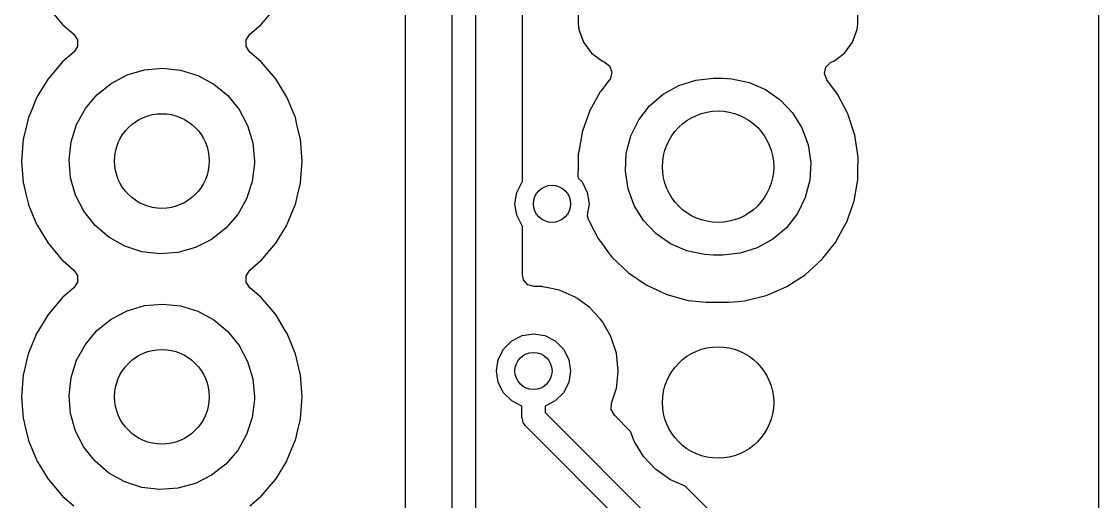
# Model space of a CAD drawing. Extents: x 3.43 to 6.79, y -5.81 to -1.74.
# Drawn here: x 4.6882 to 5.1453, y -4.1144 to -3.9109 of the extents above; entities that cross this region are included whole.
import ezdxf

# ---------------------------------------------------------------- set-up
doc = ezdxf.new("R2010")
doc.units = 0
doc.header["$MEASUREMENT"] = 0
doc.layers.add('BLACK', color=7, linetype='CONTINUOUS')

msp = doc.modelspace()

# ---------------------------------------------------------------- linework, layer by layer
at = {"layer": 'BLACK', "linetype": 'CONTINUOUS'}
for p, q in [((5.04325, -3.91184), (5.04325, -3.83384)), ((4.87102, -4.33441), (4.87102, -3.88464)), ((4.92447, -3.88337), (4.92447, -3.91184)), ((4.851, -3.88605), (4.851, -4.32387)), ((4.88087, -3.88668), (4.88087, -4.33213)), ((4.90089, -3.97869), (4.90089, -3.89703)), ((5.14533, -3.89612), (5.14533, -4.15043)), ((4.6996, -3.90505), (4.70567, -3.91216)), ((4.78992, -3.91216), (4.79599, -3.90505)), ((4.70567, -3.91216), (4.70581, -3.91229)), ((4.70581, -3.91229), (4.70581, -3.91229)), ((4.70581, -3.91229), (4.71047, -3.91626)), ((4.78511, -3.91626), (4.78977, -3.91229)), ((4.78977, -3.91229), (4.78992, -3.91216)), ((4.78977, -3.91229), (4.78977, -3.91229)), ((4.92447, -3.91184), (4.92473, -3.91428)), ((5.04298, -3.91428), (5.04325, -3.91184)), ((4.71047, -3.91626), (4.712, -3.9186)), ((4.78356, -3.91867), (4.78511, -3.91626)), ((4.92473, -3.91428), (4.92675, -3.91965)), ((5.04097, -3.91965), (5.04298, -3.91428)), ((4.71202, -3.9214), (4.71047, -3.92381)), ((4.712, -3.9186), (4.71202, -3.9214)), ((4.78358, -3.92147), (4.78356, -3.91867)), ((4.78511, -3.92381), (4.78358, -3.92147)), ((4.92675, -3.91965), (4.93019, -3.92424)), ((5.03753, -3.92424), (5.04097, -3.91965)), ((4.71047, -3.92381), (4.70581, -3.92778)), ((4.78977, -3.92778), (4.78511, -3.92381)), ((4.93019, -3.92424), (4.93478, -3.92768)), ((5.03294, -3.92768), (5.03753, -3.92424)), ((4.70567, -3.92791), (4.6996, -3.93502)), ((4.70581, -3.92778), (4.70567, -3.92791)), ((4.70581, -3.92778), (4.70581, -3.92778)), ((4.74041, -3.93136), (4.74807, -3.93067)), ((4.74807, -3.93067), (4.75571, -3.93147)), ((4.78992, -3.92791), (4.78977, -3.92778)), ((4.78977, -3.92778), (4.78977, -3.92778)), ((4.79599, -3.93502), (4.78992, -3.92791)), ((4.93478, -3.92768), (4.93556, -3.92798)), ((4.93556, -3.92798), (4.93779, -3.92965)), ((4.93779, -3.92965), (4.93877, -3.93227)), ((5.029, -3.93296), (5.02959, -3.93023)), ((5.02959, -3.93023), (5.03157, -3.92825)), ((5.03157, -3.92825), (5.03221, -3.92796)), ((5.03221, -3.92796), (5.03261, -3.92781)), ((5.03261, -3.92781), (5.03294, -3.92768)), ((5.03261, -3.92781), (5.03261, -3.92781)), ((4.69949, -3.93518), (4.69561, -3.94152)), ((4.6996, -3.93502), (4.69949, -3.93518)), ((4.69949, -3.93518), (4.69949, -3.93518)), ((4.72623, -3.93709), (4.73304, -3.93353)), ((4.73304, -3.93353), (4.74041, -3.93136)), ((4.75571, -3.93147), (4.76305, -3.93374)), ((4.76305, -3.93374), (4.76981, -3.9374)), ((4.79609, -3.93518), (4.79599, -3.93502)), ((4.79997, -3.94152), (4.79609, -3.93518)), ((4.79609, -3.93518), (4.79609, -3.93518)), ((4.93771, -3.93569), (4.93404, -3.94034)), ((4.93817, -3.935), (4.93771, -3.93569)), ((4.93877, -3.93227), (4.93817, -3.935)), ((4.96722, -3.93797), (4.97445, -3.93571)), ((4.97445, -3.93571), (4.98199, -3.93494)), ((4.98199, -3.93494), (4.98573, -3.93494)), ((4.98573, -3.93494), (4.98965, -3.93515)), ((4.98965, -3.93515), (4.99707, -3.9367)), ((5.02998, -3.93558), (5.029, -3.93296)), ((5.03457, -3.94169), (5.02998, -3.93558)), ((4.72025, -3.94191), (4.72623, -3.93709)), ((4.76981, -3.9374), (4.77573, -3.94229)), ((4.96059, -3.94165), (4.96722, -3.93797)), ((4.99707, -3.9367), (5.00402, -3.93971)), ((5.00402, -3.93971), (5.01023, -3.94405)), ((4.69464, -3.94317), (4.69239, -3.9486)), ((4.69471, -3.94299), (4.69464, -3.94317)), ((4.69464, -3.94317), (4.69464, -3.94317)), ((4.69561, -3.94152), (4.69471, -3.94299)), ((4.71531, -3.94779), (4.72025, -3.94191)), ((4.77573, -3.94229), (4.78058, -3.94825)), ((4.80087, -3.94299), (4.79997, -3.94152)), ((4.80095, -3.94317), (4.80087, -3.94299)), ((4.8032, -3.9486), (4.80095, -3.94317)), ((4.80095, -3.94317), (4.80095, -3.94317)), ((4.93382, -3.94068), (4.92944, -3.9486)), ((4.93391, -3.9405), (4.93382, -3.94068)), ((4.93382, -3.94068), (4.93382, -3.94068)), ((4.93404, -3.94034), (4.93391, -3.9405)), ((4.93404, -3.94034), (4.93404, -3.94034)), ((4.95483, -3.94658), (4.96059, -3.94165)), ((5.01023, -3.94405), (5.01544, -3.94956)), ((5.03862, -3.94946), (5.03457, -3.94169)), ((4.69239, -3.9486), (4.69113, -3.95163)), ((4.7116, -3.95453), (4.71531, -3.94779)), ((4.78058, -3.94825), (4.78419, -3.95503)), ((4.80445, -3.95163), (4.8032, -3.9486)), ((4.92928, -3.94897), (4.9263, -3.95739)), ((4.92934, -3.94878), (4.92928, -3.94897)), ((4.92928, -3.94897), (4.92928, -3.94897)), ((4.92944, -3.9486), (4.92934, -3.94878)), ((4.95019, -3.95257), (4.95483, -3.94658)), ((4.69113, -3.95163), (4.69044, -3.95451)), ((4.80514, -3.95451), (4.80445, -3.95163)), ((4.94684, -3.95937), (4.95019, -3.95257)), ((5.01544, -3.94956), (5.01943, -3.956)), ((5.03894, -3.95007), (5.03862, -3.94946)), ((5.04187, -3.95907), (5.03894, -3.95007)), ((4.69044, -3.95451), (4.68905, -3.96029)), ((4.70928, -3.96185), (4.7116, -3.95453)), ((4.78419, -3.95503), (4.78641, -3.96239)), ((4.80653, -3.96029), (4.80514, -3.95451)), ((4.92615, -3.9579), (4.92471, -3.96599)), ((4.92619, -3.9577), (4.92615, -3.9579)), ((4.92615, -3.9579), (4.92615, -3.9579)), ((4.9263, -3.95739), (4.92619, -3.9577)), ((5.01943, -3.956), (5.02205, -3.96312)), ((4.68895, -3.96072), (4.68822, -3.97004)), ((4.68905, -3.96029), (4.68895, -3.96072)), ((4.70843, -3.96949), (4.70928, -3.96185)), ((4.78641, -3.96239), (4.78716, -3.97004)), ((4.80663, -3.96072), (4.80653, -3.96029)), ((4.80736, -3.97004), (4.80663, -3.96072)), ((4.94493, -3.9667), (4.94684, -3.95937)), ((5.02205, -3.96312), (5.02318, -3.97061)), ((5.0433, -3.96841), (5.04187, -3.95907)), ((4.92453, -3.96721), (4.92446, -3.97215)), ((4.92471, -3.96599), (4.92453, -3.96701)), ((4.92453, -3.96701), (4.92453, -3.96721)), ((4.94453, -3.97427), (4.94493, -3.9667)), ((4.68822, -3.97004), (4.68895, -3.97935)), ((4.70907, -3.97714), (4.70843, -3.96949)), ((4.78715, -3.97113), (4.78618, -3.97876)), ((4.78716, -3.97004), (4.78715, -3.97113)), ((4.80663, -3.97935), (4.80736, -3.97004)), ((4.92446, -3.97215), (4.92441, -3.97647)), ((5.02318, -3.97061), (5.02279, -3.97818)), ((5.04324, -3.97401), (5.0433, -3.96862)), ((5.0433, -3.96862), (5.0433, -3.96841)), ((5.0433, -3.96862), (5.0433, -3.96862)), ((4.92441, -3.97647), (4.92455, -3.97735)), ((4.94567, -3.98177), (4.94453, -3.97427)), ((5.04319, -3.97787), (5.04324, -3.97401)), ((4.68895, -3.97935), (4.689, -3.97954)), ((4.689, -3.97954), (4.689, -3.97954)), ((4.689, -3.97954), (4.69007, -3.984)), ((4.71119, -3.98453), (4.70907, -3.97714)), ((4.78618, -3.97876), (4.78376, -3.98605)), ((4.80552, -3.984), (4.80659, -3.97954)), ((4.80659, -3.97954), (4.80663, -3.97935)), ((4.80659, -3.97954), (4.80659, -3.97954)), ((4.89841, -3.98332), (4.90065, -3.97893)), ((4.90065, -3.97893), (4.90089, -3.97869)), ((4.92455, -3.97735), (4.92613, -3.97893)), ((4.92613, -3.97893), (4.92836, -3.98332)), ((5.02279, -3.97818), (5.02088, -3.98551)), ((5.04157, -3.98698), (5.04315, -3.97807)), ((5.04315, -3.97807), (5.04319, -3.97787)), ((5.04315, -3.97807), (5.04315, -3.97807)), ((4.69007, -3.984), (4.69113, -3.98844)), ((4.7147, -3.99136), (4.71119, -3.98453)), ((4.80445, -3.98844), (4.80552, -3.984)), ((4.89764, -3.98819), (4.89841, -3.98332)), ((4.92836, -3.98332), (4.92913, -3.98819)), ((4.94828, -3.98888), (4.94567, -3.98177)), ((5.02088, -3.98551), (5.01753, -3.99231)), ((4.69113, -3.98844), (4.69121, -3.98862)), ((4.69121, -3.98862), (4.69121, -3.98862)), ((4.69121, -3.98862), (4.6946, -3.99681)), ((4.78376, -3.98605), (4.77996, -3.99273)), ((4.80099, -3.99681), (4.80437, -3.98862)), ((4.80437, -3.98862), (4.80445, -3.98844)), ((4.80437, -3.98862), (4.80437, -3.98862)), ((4.89841, -3.99306), (4.89764, -3.98819)), ((4.92913, -3.98819), (4.92836, -3.99306)), ((4.95228, -3.99532), (4.94828, -3.98888)), ((5.03846, -3.99584), (5.04146, -3.98738)), ((5.04146, -3.98738), (5.04153, -3.98718)), ((5.04146, -3.98738), (5.04146, -3.98738)), ((5.04153, -3.98718), (5.04157, -3.98698)), ((4.71947, -3.99738), (4.7147, -3.99136)), ((4.77996, -3.99273), (4.77494, -3.99855)), ((4.90065, -3.99745), (4.89841, -3.99306)), ((4.92836, -3.99306), (4.92827, -3.99324)), ((4.92827, -3.99324), (4.92872, -3.99461)), ((4.92872, -3.99461), (4.92872, -3.99461)), ((4.92872, -3.99461), (4.92878, -3.99481)), ((4.92878, -3.99481), (4.92888, -3.99499)), ((4.92888, -3.99499), (4.92888, -3.99499)), ((4.92888, -3.99499), (4.93129, -3.99962)), ((5.01753, -3.99231), (5.01288, -3.9983)), ((4.6946, -3.99681), (4.69471, -3.99708)), ((4.69471, -3.99708), (4.69481, -3.99725)), ((4.69481, -3.99725), (4.69949, -4.00489)), ((4.72532, -4.00236), (4.71947, -3.99738)), ((4.77494, -3.99855), (4.76889, -4.00328)), ((4.79609, -4.00489), (4.80077, -3.99725)), ((4.80077, -3.99725), (4.80087, -3.99708)), ((4.80087, -3.99708), (4.80099, -3.99681)), ((4.90089, -3.99769), (4.90065, -3.99745)), ((4.90089, -4.01833), (4.90089, -3.99769)), ((4.93129, -3.99962), (4.93315, -4.0032)), ((4.95748, -4.00083), (4.95228, -3.99532)), ((5.01288, -3.9983), (5.00713, -4.00323)), ((5.03419, -4.00368), (5.03827, -3.99628)), ((5.03827, -3.99628), (5.03837, -3.9961)), ((5.03827, -3.99628), (5.03827, -3.99628)), ((5.03837, -3.9961), (5.03846, -3.99584)), ((4.73203, -4.00611), (4.72532, -4.00236)), ((4.76889, -4.00328), (4.76203, -4.00674)), ((4.93315, -4.0032), (4.9339, -4.0042)), ((4.9339, -4.0042), (4.93713, -4.0085)), ((4.96369, -4.00518), (4.95748, -4.00083)), ((5.00713, -4.00323), (5.0005, -4.00691)), ((5.0338, -4.00438), (5.03419, -4.00368)), ((4.69949, -4.00489), (4.69949, -4.00489)), ((4.69949, -4.00489), (4.6996, -4.00505)), ((4.6996, -4.00505), (4.70567, -4.01216)), ((4.73934, -4.00849), (4.73203, -4.00611)), ((4.74697, -4.0094), (4.73934, -4.00849)), ((4.75463, -4.00881), (4.74697, -4.0094)), ((4.76203, -4.00674), (4.75463, -4.00881)), ((4.78992, -4.01216), (4.79599, -4.00505)), ((4.79599, -4.00505), (4.79609, -4.00489)), ((4.79609, -4.00489), (4.79609, -4.00489)), ((4.93713, -4.0085), (4.93883, -4.01076)), ((4.97065, -4.00819), (4.96369, -4.00518)), ((4.97807, -4.00974), (4.97065, -4.00819)), ((5.0005, -4.00691), (4.99327, -4.00917)), ((5.02794, -4.0118), (5.03134, -4.0075)), ((5.03134, -4.0075), (5.03368, -4.00454)), ((5.03368, -4.00454), (5.0338, -4.00438)), ((5.03368, -4.00454), (5.03368, -4.00454)), ((4.70567, -4.01216), (4.70581, -4.01229)), ((4.70581, -4.01229), (4.70581, -4.01229)), ((4.70581, -4.01229), (4.71047, -4.01626)), ((4.78511, -4.01626), (4.78977, -4.01229)), ((4.78977, -4.01229), (4.78992, -4.01216)), ((4.78977, -4.01229), (4.78977, -4.01229)), ((4.93883, -4.01076), (4.94567, -4.0173)), ((4.98199, -4.00994), (4.97807, -4.00974)), ((4.98573, -4.00994), (4.98199, -4.00994)), ((4.99327, -4.00917), (4.98573, -4.00994)), ((5.02094, -4.01817), (5.02794, -4.0118)), ((4.71047, -4.01626), (4.712, -4.0186)), ((4.78356, -4.01867), (4.78511, -4.01626)), ((4.94567, -4.0173), (4.94583, -4.01741)), ((4.94583, -4.01741), (4.9533, -4.0225)), ((4.71202, -4.0214), (4.71047, -4.02381)), ((4.712, -4.0186), (4.71202, -4.0214)), ((4.78358, -4.02147), (4.78356, -4.01867)), ((4.78511, -4.02381), (4.78358, -4.02147)), ((4.90133, -4.02039), (4.90089, -4.01833)), ((4.90316, -4.0225), (4.90133, -4.02039)), ((4.90585, -4.02329), (4.90316, -4.0225)), ((4.9533, -4.0225), (4.95348, -4.02263)), ((5.013, -4.02331), (5.01817, -4.01997)), ((5.01817, -4.01997), (5.02077, -4.01828)), ((5.02077, -4.01828), (5.02094, -4.01817)), ((5.02077, -4.01828), (5.02077, -4.01828)), ((4.71047, -4.02381), (4.70581, -4.02778)), ((4.78977, -4.02778), (4.78511, -4.02381)), ((4.90927, -4.02329), (4.90585, -4.02329)), ((4.90953, -4.02334), (4.90927, -4.02329)), ((4.91172, -4.02381), (4.90953, -4.02334)), ((4.90953, -4.02334), (4.90953, -4.02334)), ((4.91663, -4.02485), (4.91172, -4.02381)), ((4.91686, -4.02496), (4.91663, -4.02485)), ((4.92326, -4.0278), (4.91686, -4.02496)), ((4.91686, -4.02496), (4.91686, -4.02496)), ((4.95348, -4.02263), (4.95366, -4.02271)), ((4.95366, -4.02271), (4.95366, -4.02271)), ((4.95366, -4.02271), (4.96187, -4.02652)), ((4.96187, -4.02652), (4.96187, -4.02652)), ((4.96187, -4.02652), (4.96206, -4.02661)), ((4.96206, -4.02661), (4.97117, -4.02914)), ((4.99515, -4.02938), (5.00433, -4.02708)), ((5.00433, -4.02708), (5.00945, -4.02485)), ((5.00945, -4.02485), (5.01282, -4.02339)), ((5.01282, -4.02339), (5.013, -4.02331)), ((5.01282, -4.02339), (5.01282, -4.02339)), ((4.70567, -4.02791), (4.6996, -4.03502)), ((4.70581, -4.02778), (4.70567, -4.02791)), ((4.70581, -4.02778), (4.70581, -4.02778)), ((4.73304, -4.03353), (4.74041, -4.03136)), ((4.74041, -4.03136), (4.74807, -4.03067)), ((4.74807, -4.03067), (4.75571, -4.03147)), ((4.75571, -4.03147), (4.76305, -4.03374)), ((4.78992, -4.02791), (4.78977, -4.02778)), ((4.78977, -4.02778), (4.78977, -4.02778)), ((4.79599, -4.03502), (4.78992, -4.02791)), ((4.92349, -4.02791), (4.92326, -4.0278)), ((4.92326, -4.0278), (4.92326, -4.0278)), ((4.9237, -4.02806), (4.92349, -4.02791)), ((4.92397, -4.02826), (4.9237, -4.02806)), ((4.9237, -4.02806), (4.9237, -4.02806)), ((4.92958, -4.03233), (4.92397, -4.02826)), ((4.97117, -4.02914), (4.97138, -4.02916)), ((4.97138, -4.02916), (4.97876, -4.02995)), ((4.97876, -4.02995), (4.97876, -4.02995)), ((4.97876, -4.02995), (4.97889, -4.02996)), ((4.97889, -4.02996), (4.98813, -4.02996)), ((4.98813, -4.02996), (4.98823, -4.02995)), ((4.98823, -4.02995), (4.9922, -4.02963)), ((4.98823, -4.02995), (4.98823, -4.02995)), ((4.9922, -4.02963), (4.99515, -4.02938)), ((4.69949, -4.03518), (4.69585, -4.04113)), ((4.6996, -4.03502), (4.69949, -4.03518)), ((4.69949, -4.03518), (4.69949, -4.03518)), ((4.72623, -4.03709), (4.73304, -4.03353)), ((4.76305, -4.03374), (4.76981, -4.0374)), ((4.79609, -4.03518), (4.79599, -4.03502)), ((4.79973, -4.04113), (4.79609, -4.03518)), ((4.79609, -4.03518), (4.79609, -4.03518)), ((4.92975, -4.03252), (4.92958, -4.03233)), ((4.93377, -4.03698), (4.92975, -4.03252)), ((4.92975, -4.03252), (4.92975, -4.03252)), ((4.72025, -4.04191), (4.72623, -4.03709)), ((4.76981, -4.0374), (4.77573, -4.04229)), ((4.93461, -4.03792), (4.93377, -4.03698)), ((4.93646, -4.04113), (4.93461, -4.03792)), ((4.69464, -4.04317), (4.69121, -4.05145)), ((4.69471, -4.04299), (4.69464, -4.04317)), ((4.69464, -4.04317), (4.69464, -4.04317)), ((4.69585, -4.04113), (4.69471, -4.04299)), ((4.71531, -4.04779), (4.72025, -4.04191)), ((4.77573, -4.04229), (4.78058, -4.04825)), ((4.80087, -4.04299), (4.79973, -4.04113)), ((4.80095, -4.04317), (4.80087, -4.04299)), ((4.80437, -4.05145), (4.80095, -4.04317)), ((4.80095, -4.04317), (4.80095, -4.04317)), ((4.89626, -4.04631), (4.90065, -4.04408)), ((4.90065, -4.04408), (4.90551, -4.04331)), ((4.90551, -4.04331), (4.91038, -4.04408)), ((4.91038, -4.04408), (4.91477, -4.04631)), ((4.93764, -4.04317), (4.93646, -4.04113)), ((4.93837, -4.04443), (4.93764, -4.04317)), ((4.94069, -4.05158), (4.93837, -4.04443)), ((4.7116, -4.05453), (4.71531, -4.04779)), ((4.78058, -4.04825), (4.78419, -4.05503)), ((4.89053, -4.05419), (4.89277, -4.0498)), ((4.89277, -4.0498), (4.89626, -4.04631)), ((4.91477, -4.04631), (4.91825, -4.0498)), ((4.91825, -4.0498), (4.92049, -4.05419)), ((4.69109, -4.05182), (4.68907, -4.06022)), ((4.69113, -4.05163), (4.69109, -4.05182)), ((4.69121, -4.05145), (4.69113, -4.05163)), ((4.70928, -4.06185), (4.7116, -4.05453)), ((4.80445, -4.05163), (4.80437, -4.05145)), ((4.80449, -4.05182), (4.80445, -4.05163)), ((4.80651, -4.06022), (4.80449, -4.05182)), ((4.88976, -4.05906), (4.89053, -4.05419)), ((4.92049, -4.05419), (4.92126, -4.05906)), ((4.94148, -4.05906), (4.94069, -4.05158)), ((4.78419, -4.05503), (4.78641, -4.06239)), ((4.89053, -4.06392), (4.88976, -4.05906)), ((4.92126, -4.05906), (4.92049, -4.06392)), ((4.94145, -4.05931), (4.94148, -4.05906)), ((4.68895, -4.06072), (4.68822, -4.07004)), ((4.68907, -4.06022), (4.68895, -4.06072)), ((4.70843, -4.06949), (4.70928, -4.06185)), ((4.78641, -4.06239), (4.78716, -4.07004)), ((4.80663, -4.06072), (4.80651, -4.06022)), ((4.80736, -4.07004), (4.80663, -4.06072)), ((4.94083, -4.06522), (4.94145, -4.05931)), ((4.89277, -4.06831), (4.89053, -4.06392)), ((4.92049, -4.06392), (4.91825, -4.06831)), ((4.93866, -4.07279), (4.94061, -4.06678)), ((4.94061, -4.06678), (4.94069, -4.06653)), ((4.94069, -4.06653), (4.94083, -4.06522)), ((4.68822, -4.07004), (4.68895, -4.07935)), ((4.70907, -4.07714), (4.70843, -4.06949)), ((4.78715, -4.07113), (4.78618, -4.07876)), ((4.78716, -4.07004), (4.78715, -4.07113)), ((4.80663, -4.07935), (4.80736, -4.07004)), ((4.89626, -4.0718), (4.89277, -4.06831)), ((4.90059, -4.074), (4.89626, -4.0718)), ((4.91477, -4.0718), (4.91043, -4.074)), ((4.91825, -4.06831), (4.91477, -4.0718)), ((4.93853, -4.07537), (4.93866, -4.07279)), ((4.71119, -4.08453), (4.70907, -4.07714)), ((4.90059, -4.07874), (4.90059, -4.074)), ((4.91043, -4.074), (4.91043, -4.0767)), ((4.91043, -4.0767), (5.03275, -4.19902)), ((4.93987, -4.07783), (4.93853, -4.07537)), ((4.68895, -4.07935), (4.689, -4.07954)), ((4.689, -4.07954), (4.689, -4.07954)), ((4.689, -4.07954), (4.68992, -4.0834)), ((4.78618, -4.07876), (4.78376, -4.08605)), ((4.80566, -4.0834), (4.80659, -4.07954)), ((4.80659, -4.07954), (4.80663, -4.07935)), ((4.80659, -4.07954), (4.80659, -4.07954)), ((4.90093, -4.0799), (4.90059, -4.07874)), ((4.90119, -4.08109), (4.90093, -4.0799)), ((4.90134, -4.08129), (4.90119, -4.08109)), ((4.90137, -4.0814), (4.90134, -4.08129)), ((4.90151, -4.08152), (4.90137, -4.0814)), ((4.90203, -4.08222), (4.90151, -4.08152)), ((4.94675, -4.0847), (4.93987, -4.07783)), ((4.68992, -4.0834), (4.69113, -4.08844)), ((4.7147, -4.09136), (4.71119, -4.08453)), ((4.78376, -4.08605), (4.77996, -4.09273)), ((4.80445, -4.08844), (4.80566, -4.0834)), ((5.02802, -4.2082), (4.90203, -4.08222)), ((4.94828, -4.08888), (4.94675, -4.0847)), ((4.69113, -4.08844), (4.69121, -4.08862)), ((4.69121, -4.08862), (4.69121, -4.08862)), ((4.69121, -4.08862), (4.6946, -4.09681)), ((4.80099, -4.09681), (4.80437, -4.08862)), ((4.80437, -4.08862), (4.80445, -4.08844)), ((4.80437, -4.08862), (4.80437, -4.08862)), ((4.95228, -4.09532), (4.94828, -4.08888)), ((4.71947, -4.09738), (4.7147, -4.09136)), ((4.77996, -4.09273), (4.77494, -4.09855)), ((4.95748, -4.10083), (4.95228, -4.09532)), ((4.6946, -4.09681), (4.69471, -4.09708)), ((4.69471, -4.09708), (4.69481, -4.09725)), ((4.69481, -4.09725), (4.69481, -4.09725)), ((4.69481, -4.09725), (4.69949, -4.10489)), ((4.72532, -4.10236), (4.71947, -4.09738)), ((4.77494, -4.09855), (4.76889, -4.10328)), ((4.79609, -4.10489), (4.80077, -4.09725)), ((4.80077, -4.09725), (4.80087, -4.09708)), ((4.80077, -4.09725), (4.80077, -4.09725)), ((4.80087, -4.09708), (4.80099, -4.09681)), ((4.73203, -4.10611), (4.72532, -4.10236)), ((4.76889, -4.10328), (4.76203, -4.10674)), ((4.96369, -4.10518), (4.95748, -4.10083)), ((4.69949, -4.10489), (4.69949, -4.10489)), ((4.69949, -4.10489), (4.6996, -4.10505)), ((4.6996, -4.10505), (4.70567, -4.11216)), ((4.73934, -4.10849), (4.73203, -4.10611)), ((4.74697, -4.1094), (4.73934, -4.10849)), ((4.75463, -4.10881), (4.74697, -4.1094)), ((4.76203, -4.10674), (4.75463, -4.10881)), ((4.78992, -4.11216), (4.79599, -4.10505)), ((4.79599, -4.10505), (4.79609, -4.10489)), ((4.79609, -4.10489), (4.79609, -4.10489)), ((4.96991, -4.10787), (4.96369, -4.10518)), ((5.03959, -4.17754), (4.96991, -4.10787)), ((4.70567, -4.11216), (4.70581, -4.11229)), ((4.70581, -4.11229), (4.70581, -4.11229)), ((4.70581, -4.11229), (4.71047, -4.11626)), ((4.78511, -4.11626), (4.78977, -4.11229)), ((4.78977, -4.11229), (4.78992, -4.11216)), ((4.78977, -4.11229), (4.78977, -4.11229))]:
    msp.add_line(p, q, dxfattribs=at)
at = {"layer": 'BLACK'}
for centre, radius in [((4.98386, -3.97244), 0.02362), ((4.74779, -3.97004), 0.02008), ((4.91339, -3.98819), 0.00787), ((4.74779, -4.07004), 0.02008), ((4.98386, -4.07244), 0.02362), ((4.90551, -4.05906), 0.00787)]:
    msp.add_circle(centre, radius, dxfattribs=at)

doc.saveas('drawing.dxf')
